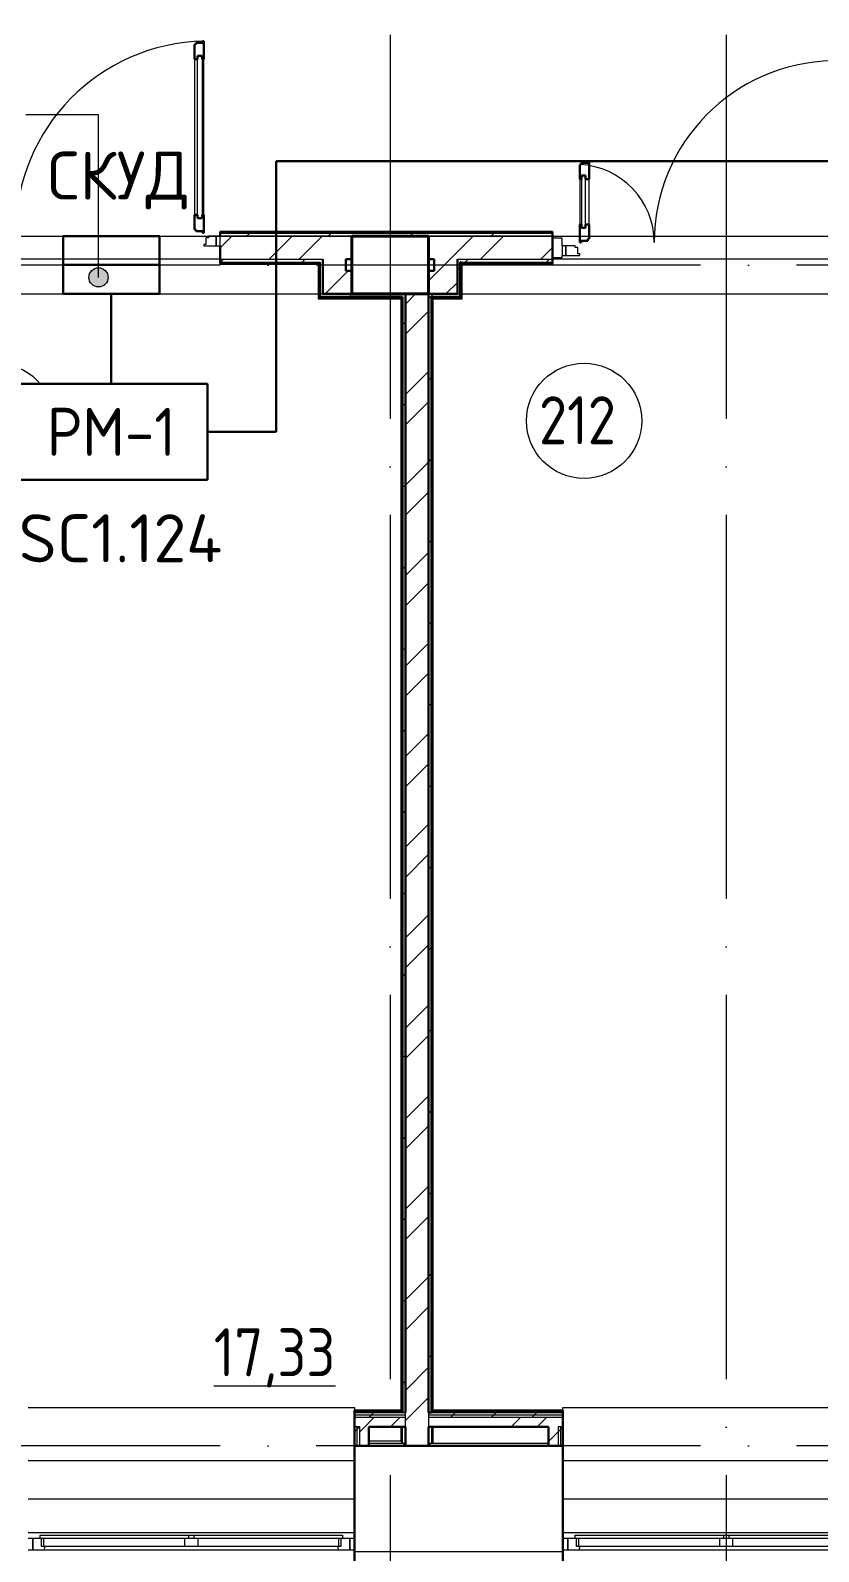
# Model space of a CAD drawing. Header units: millimetres. Extents: x -1073752 to 1436911, y -1379358 to 94781.
# Drawn here: x -1029226 to -1025123, y -1026906 to -1018984 of the extents above; entities that cross this region are included whole.
import ezdxf
from ezdxf.enums import TextEntityAlignment as Align

# ---------------------------------------------------------------- set-up
doc = ezdxf.new("R2010")
doc.units = ezdxf.units.MM
doc.set_wipeout_variables(frame=1)
doc.linetypes.add('ADSK_Линия сетки', pattern=[25, 20, -2.5, 0, -2.5])
doc.linetypes.add('ADSK_Сверху', pattern=[450, 300, -150])
for name, color, linetype, lineweight in [('_ Окна', 7, 'Continuous', 9), ('RC-Линии_связи-Адресные', 5, 'Continuous', 50), ('RC-Прочее_оборудование', 1, 'Continuous', 30), ('Аннотация', 7, 'Continuous', 18), ('АПС', 5, 'Continuous', 30), ('Витраж', 7, 'Continuous', 9), ('Двери', 252, 'Continuous', 9), ('лс', 5, 'Continuous', 30), ('Марки помещений', 7, 'Continuous', 20), ('Несущие колонны', 7, 'Continuous', 18), ('Ограждение', 252, 'Continuous', 9), ('Окна', 7, 'Continuous', 9), ('Оси', 252, 'Continuous', 9), ('Стены внутренние', 7, 'Continuous', 18), ('Стены наружные', 7, 'Continuous', 18), ('Стены штриховка', 7, 'Continuous', 9)]:
    doc.layers.add(name, color=color, linetype=linetype, lineweight=lineweight)
doc.layers.add('Двери открывание', color=7, linetype='Continuous', lineweight=9, true_color=0xc0c0c0)
doc.layers.add('Линии', color=7, linetype='Continuous', lineweight=9, true_color=0x00a600)
doc.styles.add('GOST Common_2', font='', dxfattribs={"width": 0.9, "height": 250})
doc.styles.add('ICOCPEUR', font='isocpeur.ttf', dxfattribs={"height": 250})
doc.styles.add('ISOCPEUR', font='isocpeur.ttf', dxfattribs={"height": 250})
doc.styles.add('RubezhCAD', font='isocpeur.ttf')
doc.styles.get("Standard").update_dxf_attribs({"font": 'arial.ttf'})
doc.styles.get('GOST Common_2').set_extended_font_data('GOST type B')

# ---------------------------------------------------------------- blocks, each defined once
blk = doc.blocks.new('2 этаж')
at = {"layer": 'Аннотация', "lineweight": 9, "true_color": 0x636466}
h = blk.add_hatch(color=251, dxfattribs=at)
edge = h.paths.add_edge_path()
edge.add_arc((129907.9, -12553.3), 50, 0, 360)
at = {"layer": '_ Окна', "color": 251, "true_color": 0x636466}
for p, q in [((129566, -19121.3), (129541, -19121.3)), ((129566, -19179.3), (129566, -19121.3)), ((131241, -19121.3), (131216, -19121.3)), ((131216, -19121.3), (131216, -19179.3)), ((132351, -19121.3), (132326, -19121.3)), ((132351, -19179.3), (132351, -19121.3)), ((129541, -19179.3), (129566, -19179.3)), ((131216, -19179.3), (131241, -19179.3)), ((132326, -19179.3), (132351, -19179.3))]:
    blk.add_line(p, q, dxfattribs=at)
at = {"layer": '_ Окна', "color": 251, "lineweight": 18, "true_color": 0x636466}
for p, q in [((129604, -19121.3), (129566, -19121.3)), ((129566, -19121.3), (129566, -19179.3)), ((129612, -19162.3), (129612, -19121.3)), ((129624, -19162.3), (129612, -19162.3)), ((129625.5, -19179.3), (129630, -19162.3)), ((131152, -19162.3), (131156.6, -19179.3)), ((131170, -19162.3), (131158, -19162.3)), ((131170, -19121.3), (131170, -19162.3)), ((131216, -19121.3), (131178, -19121.3)), ((131216, -19179.3), (131216, -19121.3)), ((132389, -19121.3), (132351, -19121.3)), ((132351, -19121.3), (132351, -19179.3)), ((132397, -19162.3), (132397, -19121.3)), ((132409, -19162.3), (132397, -19162.3)), ((132410.5, -19179.3), (132415, -19162.3)), ((129566, -19179.3), (129625.5, -19179.3)), ((131156.6, -19179.3), (131216, -19179.3)), ((132351, -19179.3), (132410.5, -19179.3))]:
    blk.add_line(p, q, dxfattribs=at)
at = {"layer": 'Аннотация', "color": 251, "lineweight": 9, "true_color": 0x636466}
for p, q in [((129907.9, -11707.4), (129529.4, -11707.4)), ((129907.9, -12553.3), (129907.9, -11707.4))]:
    blk.add_line(p, q, dxfattribs=at)
blk.add_circle((129907.9, -12553.3), 50, dxfattribs=at)
at = {"layer": 'Витраж', "color": 251, "lineweight": 18, "true_color": 0x636466, "extrusion": (0, 0, -1)}
for p, q in [((132321, -12349.3), (132271, -12349.3)), ((132271, -12349.3), (132271, -12449.3)), ((132321, -12389.3), (132321, -12349.3)), ((132271, -12449.3), (132321, -12449.3)), ((132321, -12449.3), (132321, -12439.3))]:
    blk.add_line(p, q, dxfattribs=at)
at = {"layer": 'Двери', "color": 251, "lineweight": 30, "true_color": 0x636466}
for p, q in [((130457, -11323.3), (130449, -11323.3)), ((130449, -11323.3), (130449, -11332.3)), ((130457, -11417.3), (130457, -11323.3)), ((130415, -11341.3), (130407, -11341.3)), ((130407, -11341.3), (130407, -11417.3)), ((130449, -11332.3), (130415, -11332.3)), ((130415, -11332.3), (130415, -11341.3)), ((130424, -11417.3), (130424, -11399.3)), ((130424, -11399.3), (130448, -11399.3)), ((130448, -11399.3), (130448, -11417.3)), ((130407, -11417.3), (130424, -11417.3)), ((130448, -11417.3), (130457, -11417.3)), ((132455, -11956.3), (132421, -11956.3)), ((132421, -11956.3), (132421, -11965.3)), ((132463, -11947.3), (132455, -11947.3)), ((132455, -11947.3), (132455, -11956.3)), ((132463, -12041.3), (132463, -11947.3)), ((132421, -11965.3), (132413, -11965.3)), ((132413, -11965.3), (132413, -12041.3)), ((132422, -12041.3), (132413, -12041.3)), ((132422, -12023.3), (132422, -12041.3)), ((132443, -12023.3), (132422, -12023.3)), ((132443, -12041.3), (132443, -12023.3)), ((132463, -12041.3), (132443, -12041.3)), ((130407, -12227.3), (130407, -12303.3)), ((130407, -12227.3), (130424, -12227.3)), ((130424, -12227.3), (130424, -12245.3)), ((130424, -12245.3), (130448, -12245.3)), ((130448, -12227.3), (130457, -12227.3)), ((130448, -12245.3), (130448, -12227.3)), ((130457, -12321.3), (130457, -12227.3)), ((132413, -12277.3), (132413, -12371.3)), ((132422, -12277.3), (132413, -12277.3)), ((132422, -12295.3), (132422, -12277.3)), ((132443, -12277.3), (132443, -12295.3)), ((132463, -12277.3), (132443, -12277.3)), ((132463, -12353.3), (132463, -12277.3)), ((130407, -12303.3), (130415, -12303.3)), ((130415, -12303.3), (130415, -12312.3)), ((130415, -12312.3), (130449, -12312.3)), ((130449, -12312.3), (130449, -12321.3)), ((130449, -12321.3), (130457, -12321.3)), ((132443, -12295.3), (132422, -12295.3)), ((132455, -12362.3), (132455, -12353.3)), ((132455, -12353.3), (132463, -12353.3)), ((132413, -12371.3), (132421, -12371.3)), ((132421, -12371.3), (132421, -12362.3)), ((132421, -12362.3), (132455, -12362.3))]:
    blk.add_line(p, q, dxfattribs=at)
at = {"layer": 'Двери', "color": 251, "true_color": 0x636466}
for p, q in [((130424, -12245.3), (130424, -11399.3)), ((130424, -11399.3), (130448, -11399.3)), ((130448, -11399.3), (130448, -12245.3)), ((130407, -11417.3), (130407, -12227.3)), ((130457, -12227.3), (130457, -11417.3)), ((132413, -12041.3), (132413, -12277.3)), ((132422, -12023.3), (132422, -12295.3)), ((132443, -12023.3), (132422, -12023.3)), ((132443, -12295.3), (132443, -12023.3)), ((132463, -12277.3), (132463, -12041.3)), ((130448, -12245.3), (130424, -12245.3)), ((130480, -12347.3), (130466, -12347.3)), ((130466, -12347.3), (130466, -12381.3)), ((130480, -12339.3), (130480, -12347.3)), ((130521, -12339.3), (130480, -12339.3)), ((130541, -12339.3), (130521, -12339.3)), ((130521, -12339.3), (130521, -12389.3)), ((130521, -12389.3), (130521, -12339.3)), ((130541, -12389.3), (130541, -12339.3)), ((132422, -12295.3), (132443, -12295.3)), ((130466, -12381.3), (130457, -12381.3)), ((130457, -12381.3), (130457, -12389.3)), ((130457, -12389.3), (130521, -12389.3)), ((130521, -12389.3), (130541, -12389.3)), ((132321, -12389.3), (132321, -12439.3)), ((132341, -12389.3), (132321, -12389.3)), ((132341, -12439.3), (132341, -12389.3)), ((132390, -12389.3), (132341, -12389.3)), ((132341, -12389.3), (132341, -12439.3)), ((132390, -12397.3), (132390, -12389.3)), ((132404, -12397.3), (132390, -12397.3)), ((132404, -12431.3), (132404, -12397.3)), ((132413, -12431.3), (132404, -12431.3)), ((132413, -12439.3), (132413, -12431.3)), ((132321, -12439.3), (132341, -12439.3)), ((132341, -12439.3), (132413, -12439.3))]:
    blk.add_line(p, q, dxfattribs=at)
at = {"layer": 'Двери открывание', "color": 251, "true_color": 0x636466}
for centre, radius, start, end in [((130475, -12321.3), 998, 91.03345, 180), ((133747, -12371.3), 946, 91.09026, 180), ((132395, -12371.3), 406, 0, 87.45896)]:
    blk.add_arc(centre, radius, start, end, dxfattribs=at)
at = {"layer": 'Линии', "color": 251, "linetype": 'ADSK_Сверху', "ltscale": 100, "true_color": 0x636466}
for p, q in [((117871, -12339.3), (151081, -12339.3)), ((117871, -12639.3), (151081, -12639.3))]:
    blk.add_line(p, q, dxfattribs=at)
at = {"layer": 'Марки помещений', "color": 251, "true_color": 0x636466}
for centre in [(129375.2, -13300.1), (132435.8, -13300.1)]:
    blk.add_circle(centre, 300, dxfattribs=at)
at = {"layer": 'Несущие колонны', "color": 251, "lineweight": 40, "true_color": 0x636466}
for p, q in [((131226, -12339.3), (131626, -12339.3)), ((131226, -12639.3), (131226, -12339.3)), ((131626, -12339.3), (131226, -12339.3)), ((131626, -12339.3), (131626, -12639.3)), ((131226, -12459.3), (131226, -12639.3)), ((131626, -12639.3), (131626, -12459.3)), ((131626, -12639.3), (131226, -12639.3)), ((131226, -12639.3), (131626, -12639.3))]:
    blk.add_line(p, q, dxfattribs=at)
at = {"layer": 'Несущие колонны', "color": 251, "true_color": 0x636466}
for p, q in [((131226, -12339.3), (131226, -12459.3)), ((131626, -12459.3), (131626, -12339.3))]:
    blk.add_line(p, q, dxfattribs=at)
at = {"layer": 'Ограждение', "color": 251, "true_color": 0x636466}
for p, q in [((130541, -12319.3), (130541, -12314.3)), ((132271, -12314.3), (130541, -12314.3)), ((132271, -12314.3), (132271, -12319.3)), ((130541, -12484.3), (130541, -12479.3)), ((130541, -12484.3), (131051, -12484.3)), ((131051, -12484.3), (131056, -12479.3)), ((131051, -12484.3), (131051, -12664.3)), ((131796, -12479.3), (131801, -12484.3)), ((131801, -12484.3), (132271, -12484.3)), ((131801, -12664.3), (131801, -12484.3)), ((132271, -12479.3), (132271, -12484.3)), ((131051, -12664.3), (131056, -12659.3)), ((131051, -12664.3), (131481, -12664.3)), ((131486, -12659.3), (131481, -12664.3)), ((131481, -12664.3), (131481, -18454.3)), ((131651, -12664.3), (131646, -12659.3)), ((131651, -18454.3), (131651, -12664.3)), ((131651, -12664.3), (131801, -12664.3)), ((131801, -12664.3), (131796, -12659.3)), ((129541, -18439.3), (131241, -18439.3)), ((131241, -18439.3), (131241, -18454.3)), ((132326, -18454.3), (132326, -18439.3)), ((132326, -18439.3), (134026, -18439.3)), ((131481, -18614.3), (131316, -18614.3)), ((131481, -18539.3), (131481, -18614.3)), ((131481, -18614.3), (131491, -18624.3)), ((131491, -18624.3), (131491, -18539.3)), ((131641, -18539.3), (131641, -18624.4)), ((131651, -18624.3), (131651, -18539.3)), ((129541, -18714.3), (131241, -18714.3)), ((132326, -18714.3), (134026, -18714.3)), ((129541, -18914.3), (131241, -18914.3)), ((132326, -18914.3), (134026, -18914.3)), ((129541, -19089.3), (131241, -19089.3)), ((132326, -19089.3), (134026, -19089.3))]:
    blk.add_line(p, q, dxfattribs=at)
at = {"layer": 'Окна', "color": 251, "true_color": 0x636466}
for p, q in [((129604, -19104.3), (130376, -19104.3)), ((129604, -19121.3), (129604, -19104.3)), ((130376, -19121.3), (129604, -19121.3)), ((129624, -19162.3), (129624, -19121.3)), ((130356, -19162.3), (129624, -19162.3)), ((130356, -19121.3), (130356, -19162.3)), ((130426, -19162.3), (130356, -19162.3)), ((130376, -19104.3), (130406, -19104.3)), ((130376, -19104.3), (130376, -19121.3)), ((130406, -19121.3), (130376, -19121.3)), ((130406, -19104.3), (131178, -19104.3)), ((130406, -19121.3), (130406, -19104.3)), ((131178, -19121.3), (130406, -19121.3)), ((130426, -19162.3), (130426, -19121.3)), ((131158, -19162.3), (130426, -19162.3)), ((131158, -19121.3), (131158, -19162.3)), ((131178, -19104.3), (131178, -19121.3)), ((132389, -19104.3), (133161, -19104.3)), ((132389, -19121.3), (132389, -19104.3)), ((133161, -19121.3), (132389, -19121.3)), ((132409, -19162.3), (132409, -19121.3)), ((133141, -19162.3), (132409, -19162.3)), ((133141, -19121.3), (133141, -19162.3)), ((133211, -19162.3), (133141, -19162.3)), ((133161, -19104.3), (133191, -19104.3)), ((133161, -19104.3), (133161, -19121.3)), ((133191, -19121.3), (133161, -19121.3)), ((133191, -19104.3), (133963, -19104.3)), ((133191, -19121.3), (133191, -19104.3)), ((133963, -19121.3), (133191, -19121.3)), ((133211, -19162.3), (133211, -19121.3)), ((133943, -19162.3), (133211, -19162.3)), ((129625.5, -19179.3), (131156.6, -19179.3)), ((132410.5, -19179.3), (133941.6, -19179.3))]:
    blk.add_line(p, q, dxfattribs=at)
at = {"layer": 'Оси', "color": 251, "linetype": 'ADSK_Линия сетки', "ltscale": 100, "true_color": 0x636466}
for p, q in [((131426, 33711.4), (131426, -32265.4)), ((133176, 33711.4), (133176, -32265.4)), ((170543.3, -12489.3), (93565.9, -12489.3)), ((170543.3, -18639.3), (93603.7, -18639.3))]:
    blk.add_line(p, q, dxfattribs=at)
at = {"layer": 'Стены внутренние', "color": 251, "lineweight": 30, "true_color": 0x636466}
for p, q in [((131241, -18639.3), (131241, -19341.3)), ((131506, -18639.3), (131316, -18639.3)), ((132251, -18639.3), (131626, -18639.3)), ((132326, -19341.3), (132326, -18639.3))]:
    blk.add_line(p, q, dxfattribs=at)
at = {"layer": 'Стены внутренние', "color": 251, "true_color": 0x636466}
blk.add_line((131241, -19189.3), (132326, -19189.3), dxfattribs=at)
at = {"layer": 'Стены наружные', "color": 251, "true_color": 0x636466}
for p, q in [((129472, -12339.3), (130480, -12339.3)), ((131226, -12459.3), (131226, -12339.3)), ((131626, -12339.3), (131626, -12459.3)), ((132271, -12339.3), (132413, -12339.3)), ((132463, -12339.3), (133679, -12339.3)), ((130541, -12459.3), (129411, -12459.3)), ((133871, -12459.3), (132271, -12459.3)), ((131316, -18624.3), (131498.5, -18624.3)), ((131498.5, -18639.3), (131498.5, -18624.3)), ((131633.5, -18624.3), (132251, -18624.3)), ((131633.5, -18624.3), (131633.5, -18639.3))]:
    blk.add_line(p, q, dxfattribs=at)
at = {"layer": 'Стены наружные', "color": 251, "lineweight": 30, "true_color": 0x636466}
for p, q in [((130541, -12319.3), (130541, -12339.3)), ((132271, -12319.3), (130541, -12319.3)), ((131226, -12339.3), (131626, -12339.3)), ((132271, -12479.3), (132271, -12319.3)), ((130541, -12389.3), (130541, -12479.3)), ((130541, -12479.3), (131056, -12479.3)), ((131056, -12479.3), (131056, -12659.3)), ((131061, -12474.3), (131061, -12654.3)), ((131076, -12459.3), (131076, -12639.3)), ((131196, -12459.3), (131226, -12459.3)), ((131196, -12519.3), (131196, -12459.3)), ((131626, -12459.3), (131656, -12459.3)), ((131656, -12459.3), (131656, -12519.3)), ((131776, -12639.3), (131776, -12459.3)), ((131791, -12474.3), (131796, -12474.3)), ((131791, -12654.3), (131791, -12474.3)), ((131796, -12659.3), (131796, -12479.3)), ((131796, -12479.3), (132271, -12479.3)), ((131226, -12519.3), (131196, -12519.3)), ((131226, -12639.3), (131226, -12519.3)), ((131626, -12519.3), (131626, -18464.3)), ((131656, -12519.3), (131626, -12519.3)), ((131056, -12659.3), (131486, -12659.3)), ((131061, -12654.3), (131491, -12654.3)), ((131076, -12639.3), (131626, -12639.3)), ((131486, -12659.3), (131486, -18454.3)), ((131491, -12654.3), (131491, -18459.3)), ((131506, -18464.3), (131506, -12639.3)), ((131776, -12639.3), (131626, -12639.3)), ((131641, -18459.3), (131641, -12654.3)), ((131641, -12654.3), (131791, -12654.3)), ((131646, -18454.3), (131646, -12659.3)), ((131646, -12659.3), (131796, -12659.3)), ((131241, -18454.3), (131241, -18639.3)), ((131486, -18454.3), (131241, -18454.3)), ((132326, -18454.3), (131646, -18454.3)), ((132326, -18639.3), (132326, -18454.3)), ((131491, -18459.3), (131486, -18459.3)), ((131626, -18464.3), (131641, -18464.3)), ((131641, -18464.3), (131626, -18464.3)), ((131316, -18539.3), (131506, -18539.3)), ((131316, -18639.3), (131316, -18539.3)), ((131506, -18539.3), (131506, -18639.3)), ((131626, -18639.3), (131626, -18539.3)), ((131626, -18539.3), (132251, -18539.3)), ((132251, -18539.3), (132251, -18639.3)), ((131241, -18639.3), (131316, -18639.3)), ((131506, -18639.3), (131626, -18639.3)), ((132251, -18639.3), (132326, -18639.3))]:
    blk.add_line(p, q, dxfattribs=at)
at = {"layer": 'Стены наружные', "color": 251, "linetype": 'Continuous', "lineweight": 9, "true_color": 0x636466}
for p, q in [((130541, -12399.8), (130601.6, -12339.3)), ((130552.4, -12324.3), (130557.4, -12319.3)), ((130623.1, -12324.3), (130628.1, -12319.3)), ((130678.9, -12339.3), (130693.9, -12324.3)), ((130693.9, -12324.3), (130698.9, -12319.3)), ((130764.6, -12324.3), (130769.6, -12319.3)), ((130795.9, -12459.3), (130915.9, -12339.3)), ((130835.3, -12324.3), (130840.3, -12319.3)), ((130906, -12324.3), (130911, -12319.3)), ((130953.1, -12459.3), (131073.1, -12339.3)), ((130976.7, -12324.3), (130981.7, -12319.3)), ((131047.4, -12324.3), (131052.4, -12319.3)), ((131103.1, -12339.3), (131118.1, -12324.3)), ((131118.1, -12324.3), (131123.1, -12319.3)), ((131188.8, -12324.3), (131193.8, -12319.3)), ((131259.5, -12324.3), (131264.5, -12319.3)), ((131330.2, -12324.3), (131335.2, -12319.3)), ((131401, -12324.3), (131406, -12319.3)), ((131471.7, -12324.3), (131476.7, -12319.3)), ((131527.4, -12339.3), (131542.4, -12324.3)), ((131542.4, -12324.3), (131547.4, -12319.3)), ((131613.1, -12324.3), (131618.1, -12319.3)), ((131683.8, -12324.3), (131688.8, -12319.3)), ((131738.8, -12459.3), (131858.8, -12339.3)), ((131754.5, -12324.3), (131759.5, -12319.3)), ((131825.2, -12324.3), (131830.2, -12319.3)), ((131895.9, -12324.3), (131900.9, -12319.3)), ((131896, -12459.3), (132016, -12339.3)), ((131951.6, -12339.3), (131966.6, -12324.3)), ((131966.6, -12324.3), (131971.6, -12319.3)), ((132037.4, -12324.3), (132042.4, -12319.3)), ((132108.1, -12324.3), (132113.1, -12319.3)), ((132178.8, -12324.3), (132183.8, -12319.3)), ((132249.5, -12324.3), (132254.5, -12319.3)), ((132210.3, -12459.3), (132271, -12398.5)), ((130541, -12477.1), (130543.9, -12474.3)), ((130543.9, -12474.3), (130558.9, -12459.3)), ((130609.6, -12479.3), (130614.6, -12474.3)), ((130680.3, -12479.3), (130685.3, -12474.3)), ((130751, -12479.3), (130756, -12474.3)), ((130821.7, -12479.3), (130826.7, -12474.3)), ((130892.4, -12479.3), (130897.4, -12474.3)), ((130963.1, -12479.3), (130968.1, -12474.3)), ((130968.1, -12474.3), (130983.1, -12459.3)), ((131033.8, -12479.3), (131038.8, -12474.3)), ((131678.8, -12519.3), (131738.8, -12459.3)), ((131776, -12514.9), (131791, -12499.9)), ((131791, -12499.9), (131796, -12494.9)), ((131811.6, -12479.3), (131816.6, -12474.3)), ((131816.6, -12474.3), (131831.6, -12459.3)), ((131882.4, -12479.3), (131887.4, -12474.3)), ((131953.1, -12479.3), (131958.1, -12474.3)), ((132023.8, -12479.3), (132028.8, -12474.3)), ((132094.5, -12479.3), (132099.5, -12474.3)), ((132165.2, -12479.3), (132170.2, -12474.3)), ((132235.9, -12479.3), (132240.9, -12474.3)), ((132240.9, -12474.3), (132255.9, -12459.3)), ((131056, -12527.8), (131061, -12522.8)), ((131056, -12598.5), (131061, -12593.5)), ((131087.4, -12639.3), (131207.4, -12519.3)), ((131626, -12572.1), (131678.8, -12519.3)), ((131716, -12639.3), (131776, -12579.2)), ((131791, -12570.6), (131796, -12565.6)), ((131066, -12659.3), (131071, -12654.3)), ((131136.7, -12659.3), (131141.7, -12654.3)), ((131207.4, -12659.3), (131212.4, -12654.3)), ((131212.4, -12654.3), (131227.4, -12639.3)), ((131278.1, -12659.3), (131283.1, -12654.3)), ((131348.8, -12659.3), (131353.8, -12654.3)), ((131419.5, -12659.3), (131424.5, -12654.3)), ((131486, -12663.5), (131490.2, -12659.3)), ((131490.2, -12659.3), (131491, -12658.5)), ((131506, -12692.1), (131558.8, -12639.3)), ((131626, -12664.9), (131641, -12649.9)), ((131641, -12649.9), (131651.6, -12639.3)), ((131702.4, -12659.3), (131707.4, -12654.3)), ((131773.1, -12659.3), (131778.1, -12654.3)), ((131791, -12641.3), (131796, -12636.3)), ((131486, -12734.2), (131491, -12729.2)), ((131506, -12849.2), (131626, -12729.2)), ((131641, -12720.6), (131646, -12715.6)), ((131486, -12804.9), (131491, -12799.9)), ((131491, -12799.9), (131506, -12784.9)), ((131641, -12791.3), (131646, -12786.3)), ((131486, -12875.6), (131491, -12870.6)), ((131641, -12862), (131646, -12857)), ((131486, -12946.3), (131491, -12941.3)), ((131641, -12932.7), (131646, -12927.7)), ((131486, -13017), (131491, -13012)), ((131506, -13163.5), (131626, -13043.5)), ((131641, -13003.4), (131646, -12998.4)), ((131641, -13074.2), (131646, -13069.2)), ((131486, -13087.7), (131491, -13082.7)), ((131626, -13089.2), (131641, -13074.2)), ((131641, -13144.9), (131646, -13139.9)), ((131486, -13158.4), (131491, -13153.4)), ((131486, -13229.2), (131491, -13224.2)), ((131491, -13224.2), (131506, -13209.2)), ((131506, -13320.7), (131626, -13200.7)), ((131641, -13215.6), (131646, -13210.6)), ((131486, -13299.9), (131491, -13294.9)), ((131641, -13286.3), (131646, -13281.3)), ((131486, -13370.6), (131491, -13365.6)), ((131641, -13357), (131646, -13352)), ((131486, -13441.3), (131491, -13436.3)), ((131641, -13427.7), (131646, -13422.7)), ((131486, -13512), (131491, -13507)), ((131506, -13635), (131626, -13515)), ((131626, -13513.4), (131641, -13498.4)), ((131641, -13498.4), (131646, -13493.4)), ((131486, -13582.7), (131491, -13577.7)), ((131641, -13569.1), (131646, -13564.1)), ((131486, -13653.4), (131491, -13648.4)), ((131491, -13648.4), (131506, -13633.4)), ((131506, -13792.2), (131626, -13672.2)), ((131641, -13639.8), (131646, -13634.8)), ((131486, -13724.1), (131491, -13719.1)), ((131641, -13710.6), (131646, -13705.6)), ((131641, -13781.3), (131646, -13776.3)), ((131486, -13794.8), (131491, -13789.8)), ((131486, -13865.6), (131491, -13860.6)), ((131641, -13852), (131646, -13847)), ((131486, -13936.3), (131491, -13931.3)), ((131626, -13937.7), (131641, -13922.7)), ((131641, -13922.7), (131646, -13917.7)), ((131486, -14007), (131491, -14002)), ((131506, -14106.5), (131626, -13986.5)), ((131641, -13993.4), (131646, -13988.4)), ((131486, -14077.7), (131491, -14072.7)), ((131491, -14072.7), (131506, -14057.7)), ((131641, -14064.1), (131646, -14059.1)), ((131486, -14148.4), (131491, -14143.4)), ((131506, -14263.6), (131626, -14143.6)), ((131641, -14134.8), (131646, -14129.8)), ((131486, -14219.1), (131491, -14214.1)), ((131641, -14205.5), (131646, -14200.5)), ((131486, -14289.8), (131491, -14284.8)), ((131641, -14276.2), (131646, -14271.2)), ((131486, -14360.5), (131491, -14355.5)), ((131626, -14361.9), (131641, -14346.9)), ((131641, -14346.9), (131646, -14341.9)), ((131641, -14417.7), (131646, -14412.7)), ((131486, -14431.2), (131491, -14426.2)), ((131486, -14501.9), (131491, -14496.9)), ((131491, -14496.9), (131506, -14481.9)), ((131506, -14577.9), (131626, -14457.9)), ((131641, -14488.4), (131646, -14483.4)), ((131486, -14572.7), (131491, -14567.7)), ((131641, -14559.1), (131646, -14554.1)), ((131486, -14643.4), (131491, -14638.4)), ((131506, -14735.1), (131626, -14615.1)), ((131641, -14629.8), (131646, -14624.8)), ((131486, -14714.1), (131491, -14709.1)), ((131641, -14700.5), (131646, -14695.5)), ((131486, -14784.8), (131491, -14779.8)), ((131626, -14786.2), (131641, -14771.2)), ((131641, -14771.2), (131646, -14766.2)), ((131486, -14855.5), (131491, -14850.5)), ((131641, -14841.9), (131646, -14836.9)), ((131486, -14926.2), (131491, -14921.2)), ((131491, -14921.2), (131506, -14906.2)), ((131506, -15049.4), (131626, -14929.4)), ((131641, -14912.6), (131646, -14907.6)), ((131486, -14996.9), (131491, -14991.9)), ((131641, -14983.3), (131646, -14978.3)), ((131641, -15054.1), (131646, -15049.1)), ((131486, -15067.6), (131491, -15062.6)), ((131506, -15206.6), (131626, -15086.6)), ((131641, -15124.8), (131646, -15119.8)), ((131486, -15138.3), (131491, -15133.3)), ((131486, -15209.1), (131491, -15204.1)), ((131626, -15210.5), (131641, -15195.5)), ((131641, -15195.5), (131646, -15190.5)), ((131486, -15279.8), (131491, -15274.8)), ((131641, -15266.2), (131646, -15261.2)), ((131486, -15350.5), (131491, -15345.5)), ((131491, -15345.5), (131506, -15330.5)), ((131641, -15336.9), (131646, -15331.9)), ((131486, -15421.2), (131491, -15416.2)), ((131506, -15520.9), (131626, -15400.9)), ((131641, -15407.6), (131646, -15402.6)), ((131486, -15491.9), (131491, -15486.9)), ((131641, -15478.3), (131646, -15473.3)), ((131486, -15562.6), (131491, -15557.6)), ((131506, -15678), (131626, -15558)), ((131641, -15549), (131646, -15544)), ((131486, -15633.3), (131491, -15628.3)), ((131626, -15634.7), (131641, -15619.7)), ((131641, -15619.7), (131646, -15614.7)), ((131641, -15690.5), (131646, -15685.5)), ((131486, -15704), (131491, -15699)), ((131491, -15769.7), (131506, -15754.7)), ((131641, -15761.2), (131646, -15756.2)), ((131486, -15774.7), (131491, -15769.7)), ((131486, -15845.5), (131491, -15840.5)), ((131641, -15831.9), (131646, -15826.9)), ((131486, -15916.2), (131491, -15911.2)), ((131506, -15992.3), (131626, -15872.3)), ((131641, -15902.6), (131646, -15897.6)), ((131486, -15986.9), (131491, -15981.9)), ((131641, -15973.3), (131646, -15968.3)), ((131486, -16057.6), (131491, -16052.6)), ((131506, -16149.5), (131626, -16029.5)), ((131626, -16059), (131641, -16044)), ((131641, -16044), (131646, -16039)), ((131486, -16128.3), (131491, -16123.3)), ((131641, -16114.7), (131646, -16109.7)), ((131486, -16199), (131491, -16194)), ((131491, -16194), (131506, -16179)), ((131641, -16185.4), (131646, -16180.4)), ((131486, -16269.7), (131491, -16264.7)), ((131641, -16256.1), (131646, -16251.1)), ((131486, -16340.4), (131491, -16335.4)), ((131506, -16463.8), (131626, -16343.8)), ((131641, -16326.8), (131646, -16321.8)), ((131641, -16397.6), (131646, -16392.6)), ((131486, -16411.1), (131491, -16406.1)), ((131486, -16481.8), (131491, -16476.8)), ((131626, -16483.3), (131641, -16468.3)), ((131641, -16468.3), (131646, -16463.3)), ((131486, -16552.6), (131491, -16547.6)), ((131506, -16620.9), (131626, -16500.9)), ((131641, -16539), (131646, -16534)), ((131486, -16623.3), (131491, -16618.3)), ((131491, -16618.3), (131506, -16603.3)), ((131641, -16609.7), (131646, -16604.7)), ((131486, -16694), (131491, -16689)), ((131641, -16680.4), (131646, -16675.4)), ((131486, -16764.7), (131491, -16759.7)), ((131641, -16751.1), (131646, -16746.1)), ((131486, -16835.4), (131491, -16830.4)), ((131506, -16935.3), (131626, -16815.3)), ((131641, -16821.8), (131646, -16816.8)), ((131486, -16906.1), (131491, -16901.1)), ((131626, -16907.5), (131641, -16892.5)), ((131641, -16892.5), (131646, -16887.5)), ((131486, -16976.8), (131491, -16971.8)), ((131491, -17042.5), (131506, -17027.5)), ((131506, -17092.4), (131626, -16972.4)), ((131641, -16963.2), (131646, -16958.2)), ((131641, -17034), (131646, -17029)), ((131486, -17047.5), (131491, -17042.5)), ((131641, -17104.7), (131646, -17099.7)), ((131486, -17118.2), (131491, -17113.2)), ((131486, -17189), (131491, -17184)), ((131641, -17175.4), (131646, -17170.4)), ((131486, -17259.7), (131491, -17254.7)), ((131641, -17246.1), (131646, -17241.1)), ((131486, -17330.4), (131491, -17325.4)), ((131506, -17406.7), (131626, -17286.7)), ((131626, -17331.8), (131641, -17316.8)), ((131641, -17316.8), (131646, -17311.8)), ((131486, -17401.1), (131491, -17396.1)), ((131641, -17387.5), (131646, -17382.5)), ((131486, -17471.8), (131491, -17466.8)), ((131491, -17466.8), (131506, -17451.8)), ((131506, -17563.9), (131626, -17443.9)), ((131641, -17458.2), (131646, -17453.2)), ((131486, -17542.5), (131491, -17537.5)), ((131641, -17528.9), (131646, -17523.9)), ((131486, -17613.2), (131491, -17608.2)), ((131641, -17599.6), (131646, -17594.6)), ((131641, -17670.4), (131646, -17665.4)), ((131486, -17683.9), (131491, -17678.9)), ((131626, -17756.1), (131641, -17741.1)), ((131641, -17741.1), (131646, -17736.1)), ((131486, -17754.6), (131491, -17749.6)), ((131486, -17825.4), (131491, -17820.4)), ((131506, -17878.2), (131626, -17758.2)), ((131641, -17811.8), (131646, -17806.8)), ((131486, -17896.1), (131491, -17891.1)), ((131491, -17891.1), (131506, -17876.1)), ((131641, -17882.5), (131646, -17877.5)), ((131486, -17966.8), (131491, -17961.8)), ((131506, -18035.3), (131626, -17915.3)), ((131641, -17953.2), (131646, -17948.2)), ((131486, -18037.5), (131491, -18032.5)), ((131641, -18023.9), (131646, -18018.9)), ((131486, -18108.2), (131491, -18103.2)), ((131641, -18094.6), (131646, -18089.6)), ((131486, -18178.9), (131491, -18173.9)), ((131626, -18180.3), (131641, -18165.3)), ((131641, -18165.3), (131646, -18160.3)), ((131486, -18249.6), (131491, -18244.6)), ((131506, -18349.6), (131626, -18229.6)), ((131641, -18236), (131646, -18231)), ((131486, -18320.3), (131491, -18315.3)), ((131491, -18315.3), (131506, -18300.3)), ((131641, -18306.7), (131646, -18301.7)), ((131641, -18377.5), (131646, -18372.5)), ((131276.4, -18459.3), (131281.4, -18454.3)), ((131347.1, -18459.3), (131352.1, -18454.3)), ((131417.8, -18459.3), (131422.8, -18454.3)), ((131486, -18391), (131491, -18386)), ((131488.5, -18459.3), (131491, -18456.7)), ((131506, -18506.8), (131626, -18386.8)), ((131641, -18448.2), (131646, -18443.2)), ((131700.6, -18459.3), (131705.6, -18454.3)), ((131771.3, -18459.3), (131776.3, -18454.3)), ((131842.1, -18459.3), (131847.1, -18454.3)), ((131912.8, -18459.3), (131917.8, -18454.3)), ((131983.5, -18459.3), (131988.5, -18454.3)), ((132054.2, -18459.3), (132059.2, -18454.3)), ((132124.9, -18459.3), (132129.9, -18454.3)), ((132195.6, -18459.3), (132200.6, -18454.3)), ((132266.3, -18459.3), (132271.3, -18454.3)), ((131293.7, -18539.3), (131343.7, -18489.3)), ((131317.1, -18489.3), (131329.6, -18476.8)), ((131329.6, -18476.8), (131342.1, -18464.3)), ((131342.1, -18464.3), (131347.1, -18459.3)), ((131428.7, -18539.3), (131478.7, -18489.3)), ((131741.3, -18489.3), (131753.8, -18476.8)), ((131753.8, -18476.8), (131766.3, -18464.3)), ((131766.3, -18464.3), (131771.3, -18459.3)), ((131953.5, -18489.3), (131966, -18476.8)), ((131966, -18476.8), (131978.5, -18464.3)), ((132057, -18539.3), (132107, -18489.3)), ((132165.6, -18489.3), (132178.1, -18476.8)), ((132178.1, -18476.8), (132190.6, -18464.3)), ((132190.6, -18464.3), (132195.6, -18459.3)), ((132192, -18539.3), (132242, -18489.3)), ((131241, -18565.3), (131253.5, -18552.8)), ((131253.5, -18552.8), (131266, -18540.3)), ((131266, -18567), (131293.7, -18539.3)), ((132251, -18615.2), (132301, -18565.2)), ((132301, -18566), (132313.5, -18553.5)), ((132313.5, -18553.5), (132326, -18541))]:
    blk.add_line(p, q, dxfattribs=at)
at = {"layer": 'Стены штриховка', "color": 251, "true_color": 0x636466}
for p, q in [((132271, -12324.3), (130541, -12324.3)), ((131226, -12339.3), (130541, -12339.3)), ((132271, -12339.3), (131626, -12339.3)), ((130541, -12459.3), (131076, -12459.3)), ((130541, -12474.3), (131061, -12474.3)), ((131776, -12459.3), (132271, -12459.3)), ((131796, -12474.3), (132271, -12474.3)), ((131486, -18459.3), (131241, -18459.3)), ((131241, -18464.3), (131506, -18464.3)), ((131506, -18464.3), (131241, -18464.3)), ((131241, -18476.8), (131506, -18476.8)), ((131241, -18489.3), (131506, -18489.3)), ((131506, -18539.3), (131506, -18464.3)), ((131626, -18464.3), (131626, -18539.3)), ((131626, -18476.8), (132326, -18476.8)), ((131626, -18489.3), (132326, -18489.3)), ((132326, -18459.3), (131641, -18459.3)), ((131641, -18464.3), (132326, -18464.3)), ((132326, -18464.3), (131641, -18464.3)), ((131266, -18539.3), (131241, -18539.3)), ((131253.5, -18539.3), (131253.5, -18639.3)), ((131266, -18539.3), (131266, -18639.3)), ((132326, -18539.3), (132301, -18539.3)), ((132301, -18539.3), (132301, -18639.3)), ((132313.5, -18539.3), (132313.5, -18639.3))]:
    blk.add_line(p, q, dxfattribs=at)
at = {"layer": 'Марки помещений', "color": 251, "true_color": 0x636466, "style": 'GOST Common_2', "width": 0.9}
for s, p in [('212', (132200.9, -13422.4)), ('%%U17,33', (130508.1, -18276.1))]:
    blk.add_text(s, height=250, dxfattribs=at).set_placement(p)
blk = doc.blocks.new('РМ1')
at = {"layer": 'RC-Прочее_оборудование'}
blk.add_point((0, 0), dxfattribs=at)
blk.add_attdef('PSTN', text='', height=2.5, dxfattribs=at).set_placement((5.721, 2.541), align=Align.BOTTOM_CENTER)
blk.add_wipeout([(4.999, 2.501), (4.999, -2.501), (-4.999, -2.501), (-4.999, 2.501)]).dxf.layer = 'RC-Прочее_оборудование'
blk.add_wipeout([(-4.999, -2.501), (-4.999, 2.501), (4.999, 2.501), (4.999, -2.501)]).dxf.layer = 'RC-Прочее_оборудование'
for p, q in [((-4.999, 2.501), (4.999, 2.501)), ((-4.999, -2.501), (-4.999, 2.501)), ((-4.999, 2.501), (-4.999, 2.501)), ((4.999, 2.501), (4.999, -2.501)), ((4.999, -2.501), (-4.999, -2.501))]:
    blk.add_line(p, q, dxfattribs=at)
at = {"layer": 'RC-Прочее_оборудование', "ltscale": 100, "style": 'ISOCPEUR', "width": 0.9}
blk.add_text('РМ-1', height=2.5, dxfattribs=at).set_placement((0.001, -0.001), align=Align.MIDDLE)

msp = doc.modelspace()

# ---------------------------------------------------------------- linework, layer by layer
at = {"layer": 'АПС', "color": 3, "lineweight": 30}
msp.add_lwpolyline([(-1028554.6, -1020054.9), (-1029054.6, -1020054.9), (-1029054.6, -1020354.9), (-1028554.6, -1020354.9), (-1028554.6, -1020054.9), (-1028554.6, -1020204.9), (-1029054.6, -1020204.9)], dxfattribs=at)
at = {"layer": 'лс', "color": 5}
for p, q in [((-1008363.3, -1019664.2), (-1027947.2, -1019664.2)), ((-1027947.2, -1021074.1), (-1027947.2, -1019664.2)), ((-1028304.7, -1021074.1), (-1027947.2, -1021074.1))]:
    msp.add_line(p, q, dxfattribs=at)
at = {"layer": 'лс', "color": 96, "true_color": 0x008800}
msp.add_line((-1028804.6, -1020354.9), (-1028804.6, -1020824), dxfattribs=at)

# ---------------------------------------------------------------- block references
msp.add_blockref('2 этаж', (-1158779.2, -1007716.5))

# ---------------------------------------------------------------- texts
at = {"layer": 'RC-Линии_связи-Адресные', "color": 0, "linetype": 'Continuous', "lineweight": 40, "ltscale": 15, "insert": (-1028768.2, -1019916.1), "char_height": 250, "width": 2971.683, "attachment_point": 8, "style": 'ICOCPEUR'}
msp.add_mtext('СКУД', dxfattribs=at)

# ---------------------------------------------------------------- next in the draw order: block references
ref = msp.add_blockref('РМ1', (-1028804.6, -1021074.1), dxfattribs=dict(xscale=100, yscale=100, zscale=100))
ref.add_attrib('PSTN', '1SC1.124', dxfattribs={"layer": 'RC-Прочее_оборудование', "color": 0, "height": 250, "style": 'RubezhCAD'}).set_placement((-1028819.4, -1021503.6), align=Align.TOP_CENTER)

doc.saveas('drawing.dxf')
